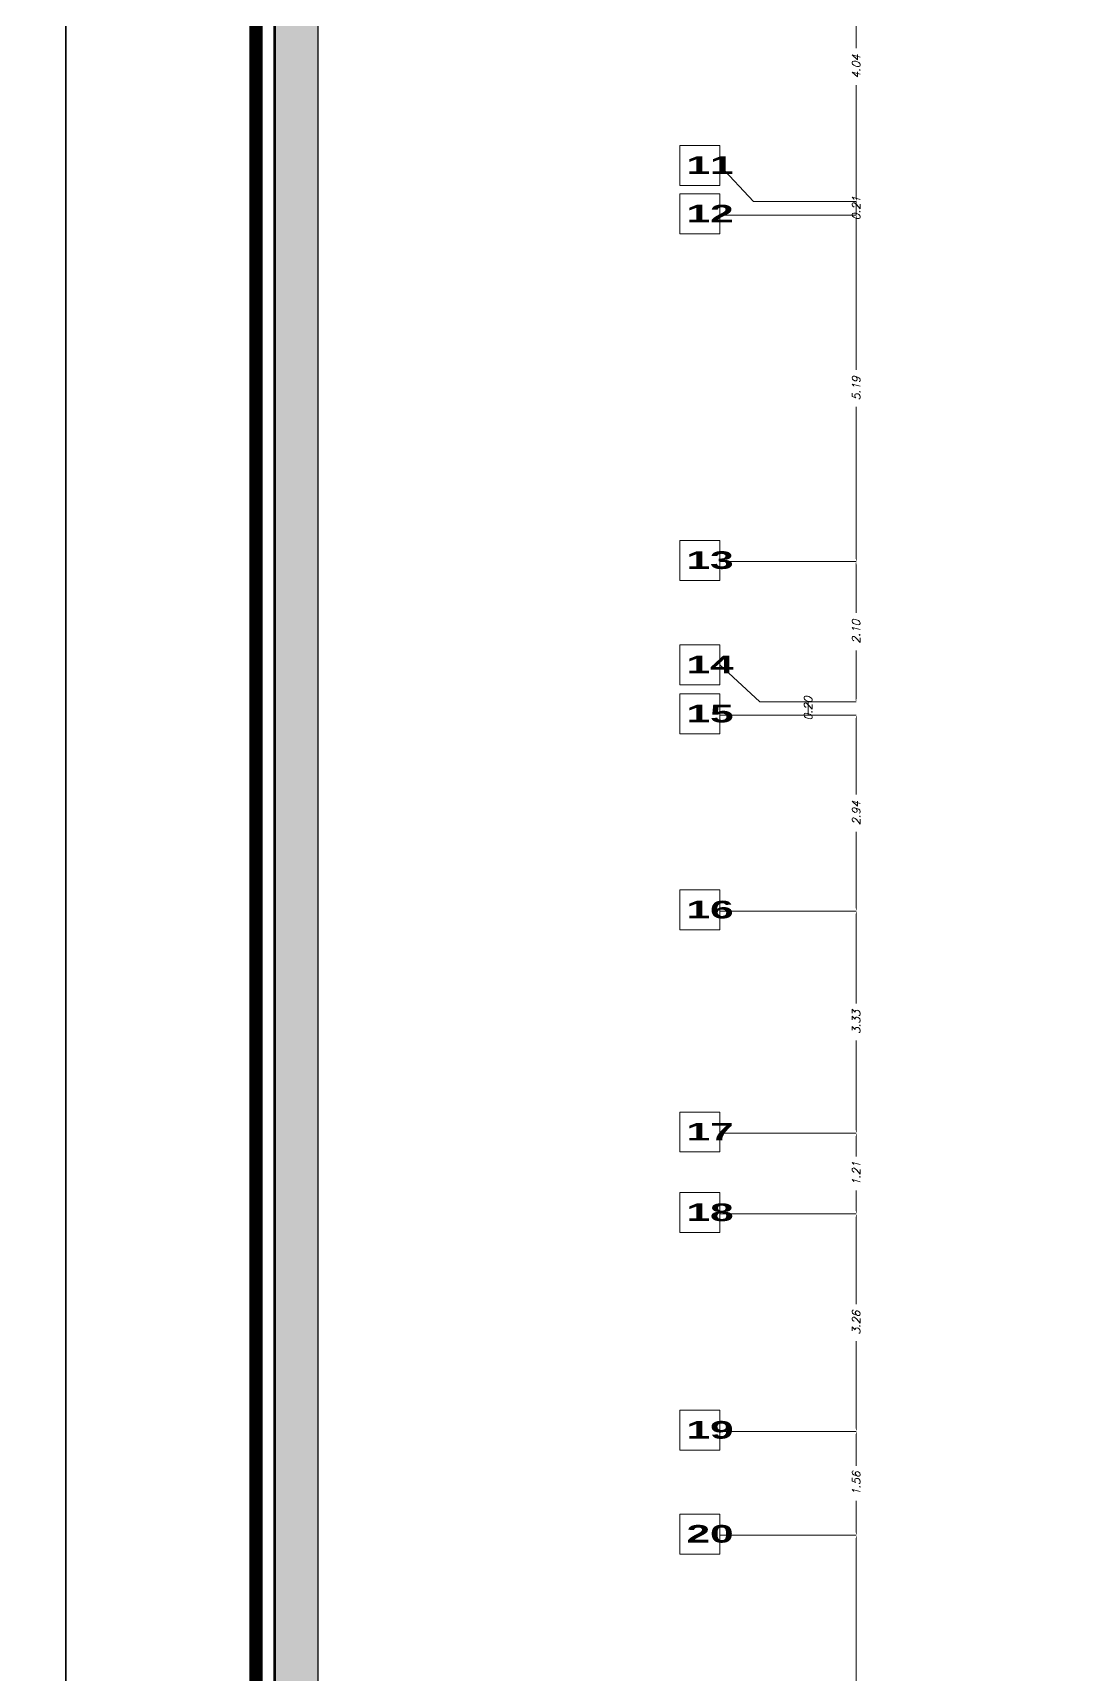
# Model space of a CAD drawing. Header units: inches. Extents: x 70 to 1974, y -315 to 363.
# Drawn here: x 1033.54 to 1049.19, y 195.44 to 220.05 of the extents above; entities that cross this region are included whole.
import ezdxf

# ---------------------------------------------------------------- set-up
doc = ezdxf.new("R2010")
doc.units = ezdxf.units.IN
doc.header["$MEASUREMENT"] = 0
doc.layers.add('3', color=244, linetype='Continuous', lineweight=20)
doc.layers.add('7', color=7, linetype='Continuous')
doc.layers.add('AX', color=7, linetype='Continuous', lineweight=18, true_color=0xb7ad8f)
doc.styles.add('KH1', font='', dxfattribs={"width": 1.5})
doc.styles.add('STYLE3', font='italict.shx')
doc.styles.get('KH1').set_extended_font_data('Arial Black')
doc.dimstyles.new('mo', dxfattribs={"dimscale": 0.08, "dimtxt": 1.5, "dimasz": 0.6, "dimexe": 1, "dimexo": 1, "dimgap": 1, "dimtad": 0, "dimzin": 1, "dimdsep": 46, "dimtxsty": 'STYLE3', "dimcen": 2.5, "dimse1": 1, "dimse2": 1, "dimclrd": 1, "dimclre": 2, "dimclrt": 1, "dimadec": 0, "dimazin": 0, "dimtm": 1e-09, "dimtfac": 1, "dimtix": 1, "dimtmove": 0, "dimatfit": 1, "dimfxl": 0, "dimtolj": 1, "dimtzin": 0, "dimarcsym": 0})

# ---------------------------------------------------------------- blocks, each defined once
blk = doc.blocks.new('k1')
at = {"true_color": 0x636466}
h = blk.add_hatch(color=251, dxfattribs=at)
h.dxf.hatch_style = 1
h.paths.add_polyline_path([(-480.494, -162.334), (-480.494, -163.026), (-480.494, -198.947), (-480.18, -198.947), (-480.18, -162.334)])
blk.add_line((-480.178, -162.634), (-480.178, -198.949))
for points in [[(-452.366, -202.667), (-482.066, -202.667), (-482.066, -160.662), (-452.366, -160.662)], [(-482.066, -160.662), (-452.366, -160.662), (-452.366, -202.667), (-482.066, -202.667)]]:
    blk.add_lwpolyline(points, close=True)
blk.add_lwpolyline([(-480.178, -162.634), (-480.178, -198.949), (-480.495, -198.949), (-480.495, -162.319), (-480.178, -162.319)])
at = {"layer": '3', "const_width": 0.1}
for points in [[(-480.641, -192.137), (-480.641, -162.319)], [(-480.641, -198.946), (-480.641, -162.319)]]:
    blk.add_lwpolyline(points, dxfattribs=at)
at = {"layer": '7', "lineweight": 30}
blk.add_line((-480.506, -198.946), (-480.503, -162.319), dxfattribs=at)
blk = doc.blocks.new('*D103')
at = {"layer": 'AX', "color": 1, "lineweight": -2, "transparency": 16777216}
for p, q in [((764.912, 46.841), (764.912, 45.145)), ((764.912, 42.894), (764.912, 44.59))]:
    blk.add_line(p, q, dxfattribs=at)
at = {"layer": 'AX', "color": 1, "transparency": 16777216}
for points in [[(764.904, 46.841), (764.92, 46.841), (764.912, 46.889)], [(764.904, 42.894), (764.92, 42.894), (764.912, 42.846)]]:
    blk.add_solid(points, dxfattribs=at)
at = {"layer": 'Defpoints', "color": 0, "transparency": 16777216}
for p in [(764.912, 46.889), (764.912, 42.846), (764.912, 42.846)]:
    blk.add_point(p, dxfattribs=at)
at = {"layer": 'AX', "color": 1, "transparency": 16777216, "insert": (764.912, 44.867), "char_height": 0.12, "attachment_point": 5, "rotation": 90, "style": 'STYLE3'}
blk.add_mtext('\\A1;4.04', dxfattribs=at)
blk = doc.blocks.new('*D104')
at = {"layer": 'AX', "color": 1, "lineweight": -2, "transparency": 16777216}
blk.add_line((764.912, 42.846), (764.912, 42.64), dxfattribs=at)
at = {"layer": 'Defpoints', "color": 0, "transparency": 16777216}
for p in [(764.912, 42.846), (764.912, 42.64), (764.912, 42.64)]:
    blk.add_point(p, dxfattribs=at)
at = {"layer": 'AX', "color": 1, "transparency": 16777216, "insert": (764.912, 42.743), "char_height": 0.12, "attachment_point": 5, "rotation": 90, "style": 'STYLE3'}
blk.add_mtext('\\A1;0.21', dxfattribs=at)
blk = doc.blocks.new('*D105')
at = {"layer": 'AX', "color": 1, "lineweight": -2, "transparency": 16777216}
for p, q in [((764.912, 42.592), (764.912, 40.32)), ((764.912, 37.494), (764.912, 39.766))]:
    blk.add_line(p, q, dxfattribs=at)
at = {"layer": 'AX', "color": 1, "transparency": 16777216}
for points in [[(764.904, 42.592), (764.92, 42.592), (764.912, 42.64)], [(764.904, 37.494), (764.92, 37.494), (764.912, 37.446)]]:
    blk.add_solid(points, dxfattribs=at)
at = {"layer": 'Defpoints', "color": 0, "transparency": 16777216}
for p in [(764.912, 42.64), (764.852, 37.446), (764.912, 37.446)]:
    blk.add_point(p, dxfattribs=at)
at = {"layer": 'AX', "color": 1, "transparency": 16777216, "insert": (764.912, 40.043), "char_height": 0.12, "attachment_point": 5, "rotation": 90, "style": 'STYLE3'}
blk.add_mtext('\\A1;5.19', dxfattribs=at)
blk = doc.blocks.new('*D106')
at = {"layer": 'AX', "color": 1, "lineweight": -2, "transparency": 16777216}
for p, q in [((764.912, 35.095), (764.912, 33.955)), ((764.912, 32.254), (764.912, 33.395))]:
    blk.add_line(p, q, dxfattribs=at)
at = {"layer": 'AX', "color": 1, "transparency": 16777216}
for points in [[(764.904, 35.095), (764.92, 35.095), (764.912, 35.143)], [(764.904, 32.254), (764.92, 32.254), (764.912, 32.206)]]:
    blk.add_solid(points, dxfattribs=at)
at = {"layer": 'Defpoints', "color": 0, "transparency": 16777216}
for p in [(764.912, 35.143), (764.912, 32.206), (764.912, 32.206)]:
    blk.add_point(p, dxfattribs=at)
at = {"layer": 'AX', "color": 1, "transparency": 16777216, "insert": (764.912, 33.675), "char_height": 0.12, "attachment_point": 5, "rotation": 90, "style": 'STYLE3'}
blk.add_mtext('\\A1;2.94', dxfattribs=at)
blk = doc.blocks.new('*D107')
at = {"layer": 'AX', "color": 1, "lineweight": -2, "transparency": 16777216}
for p, q in [((764.912, 32.158), (764.912, 30.818)), ((764.912, 28.924), (764.912, 30.264))]:
    blk.add_line(p, q, dxfattribs=at)
at = {"layer": 'AX', "color": 1, "transparency": 16777216}
for points in [[(764.904, 32.158), (764.92, 32.158), (764.912, 32.206)], [(764.904, 28.924), (764.92, 28.924), (764.912, 28.876)]]:
    blk.add_solid(points, dxfattribs=at)
at = {"layer": 'Defpoints', "color": 0, "transparency": 16777216}
for p in [(764.912, 32.206), (764.912, 28.876), (764.912, 28.876)]:
    blk.add_point(p, dxfattribs=at)
at = {"layer": 'AX', "color": 1, "transparency": 16777216, "insert": (764.912, 30.541), "char_height": 0.12, "attachment_point": 5, "rotation": 90, "style": 'STYLE3'}
blk.add_mtext('\\A1;3.33', dxfattribs=at)
blk = doc.blocks.new('*D108')
at = {"layer": 'AX', "color": 1, "lineweight": -2, "transparency": 16777216}
for p, q in [((764.912, 28.828), (764.912, 28.525)), ((764.912, 27.714), (764.912, 28.017))]:
    blk.add_line(p, q, dxfattribs=at)
at = {"layer": 'AX', "color": 1, "transparency": 16777216}
for points in [[(764.904, 28.828), (764.92, 28.828), (764.912, 28.876)], [(764.904, 27.714), (764.92, 27.714), (764.912, 27.666)]]:
    blk.add_solid(points, dxfattribs=at)
at = {"layer": 'Defpoints', "color": 0, "transparency": 16777216}
for p in [(764.912, 28.876), (764.912, 27.666), (764.912, 27.666)]:
    blk.add_point(p, dxfattribs=at)
at = {"layer": 'AX', "color": 1, "transparency": 16777216, "insert": (764.912, 28.271), "char_height": 0.12, "attachment_point": 5, "rotation": 90, "style": 'STYLE3'}
blk.add_mtext('\\A1;1.21', dxfattribs=at)
blk = doc.blocks.new('*D109')
at = {"layer": 'AX', "color": 1, "lineweight": -2, "transparency": 16777216}
for p, q in [((764.912, 27.618), (764.912, 26.312)), ((764.912, 24.452), (764.912, 25.758))]:
    blk.add_line(p, q, dxfattribs=at)
at = {"layer": 'AX', "color": 1, "transparency": 16777216}
for points in [[(764.904, 27.618), (764.92, 27.618), (764.912, 27.666)], [(764.904, 24.452), (764.92, 24.452), (764.912, 24.404)]]:
    blk.add_solid(points, dxfattribs=at)
at = {"layer": 'Defpoints', "color": 0, "transparency": 16777216}
for p in [(764.912, 27.666), (764.912, 24.404), (764.912, 24.404)]:
    blk.add_point(p, dxfattribs=at)
at = {"layer": 'AX', "color": 1, "transparency": 16777216, "insert": (764.912, 26.035), "char_height": 0.12, "attachment_point": 5, "rotation": 90, "style": 'STYLE3'}
blk.add_mtext('\\A1;3.26', dxfattribs=at)
blk = doc.blocks.new('*D110')
at = {"layer": 'AX', "color": 1, "lineweight": -2, "transparency": 16777216}
for p, q in [((764.912, 24.356), (764.912, 23.888)), ((764.912, 22.894), (764.912, 23.362))]:
    blk.add_line(p, q, dxfattribs=at)
at = {"layer": 'AX', "color": 1, "transparency": 16777216}
for points in [[(764.904, 24.356), (764.92, 24.356), (764.912, 24.404)], [(764.904, 22.894), (764.92, 22.894), (764.912, 22.846)]]:
    blk.add_solid(points, dxfattribs=at)
at = {"layer": 'Defpoints', "color": 0, "transparency": 16777216}
for p in [(764.912, 24.404), (764.912, 22.846), (764.912, 22.846)]:
    blk.add_point(p, dxfattribs=at)
at = {"layer": 'AX', "color": 1, "transparency": 16777216, "insert": (764.912, 23.625), "char_height": 0.12, "attachment_point": 5, "rotation": 90, "style": 'STYLE3'}
blk.add_mtext('\\A1;1.56', dxfattribs=at)
blk = doc.blocks.new('*D111')
at = {"layer": 'AX', "color": 1, "lineweight": -2, "transparency": 16777216}
for p, q in [((764.912, 22.798), (764.912, 20.573)), ((764.912, 17.794), (764.912, 20.019))]:
    blk.add_line(p, q, dxfattribs=at)
at = {"layer": 'AX', "color": 1, "transparency": 16777216}
for points in [[(764.904, 22.798), (764.92, 22.798), (764.912, 22.846)], [(764.904, 17.794), (764.92, 17.794), (764.912, 17.746)]]:
    blk.add_solid(points, dxfattribs=at)
at = {"layer": 'Defpoints', "color": 0, "transparency": 16777216}
for p in [(764.912, 22.846), (764.912, 17.746), (764.912, 17.746)]:
    blk.add_point(p, dxfattribs=at)
at = {"layer": 'AX', "color": 1, "transparency": 16777216, "insert": (764.912, 20.296), "char_height": 0.12, "attachment_point": 5, "rotation": 90, "style": 'STYLE3'}
blk.add_mtext('\\A1;5.10', dxfattribs=at)
blk = doc.blocks.new('*D116')
at = {"layer": 'AX', "color": 1, "lineweight": -2, "transparency": 16777216}
for p, q in [((764.908, 37.398), (764.908, 36.675)), ((764.908, 35.391), (764.908, 36.115))]:
    blk.add_line(p, q, dxfattribs=at)
at = {"layer": 'AX', "color": 1, "transparency": 16777216}
for points in [[(764.9, 37.398), (764.916, 37.398), (764.908, 37.446)], [(764.9, 35.391), (764.916, 35.391), (764.908, 35.343)]]:
    blk.add_solid(points, dxfattribs=at)
at = {"layer": 'Defpoints', "color": 0, "transparency": 16777216}
for p in [(764.331, 37.446), (764.331, 35.343), (764.908, 35.343)]:
    blk.add_point(p, dxfattribs=at)
at = {"layer": 'AX', "color": 1, "transparency": 16777216, "insert": (764.908, 36.395), "char_height": 0.12, "attachment_point": 5, "rotation": 90, "style": 'STYLE3'}
blk.add_mtext('\\A1;2.10', dxfattribs=at)
blk = doc.blocks.new('*D117')
at = {"layer": 'AX', "color": 1, "lineweight": -2, "transparency": 16777216}
blk.add_line((764.19, 35.343), (764.19, 35.143), dxfattribs=at)
at = {"layer": 'Defpoints', "color": 0, "transparency": 16777216}
for p in [(764.19, 35.343), (764.19, 35.143), (764.19, 35.143)]:
    blk.add_point(p, dxfattribs=at)
at = {"layer": 'AX', "color": 1, "transparency": 16777216, "insert": (764.19, 35.243), "char_height": 0.12, "attachment_point": 5, "rotation": 90, "style": 'STYLE3'}
blk.add_mtext('\\A1;0.20', dxfattribs=at)
blk = doc.blocks.new('5')
at = {"layer": 'AX', "color": 23, "linetype": 'ByBlock', "true_color": 0xbf8b78}
for p, q in [((762.866, 43.385), (763.372, 42.846)), ((763.372, 42.846), (764.912, 42.846)), ((762.866, 42.64), (764.912, 42.64)), ((762.866, 37.446), (764.912, 37.446)), ((763.467, 35.343), (764.912, 35.343)), ((762.866, 35.143), (764.912, 35.143)), ((762.866, 32.206), (764.912, 32.206)), ((762.866, 28.876), (764.912, 28.876)), ((762.866, 27.666), (764.912, 27.666)), ((762.866, 24.404), (764.912, 24.404)), ((762.866, 22.846), (764.912, 22.846))]:
    blk.add_line(p, q, dxfattribs=at)
at = {"layer": 'AX'}
blk.add_line((762.866, 35.897), (763.467, 35.343), dxfattribs=at)
at = {"layer": 'AX', "color": 23, "linetype": 'ByBlock', "true_color": 0xbf8b78}
for points in [[(762.866, 43.085), (762.866, 43.685), (762.266, 43.685), (762.266, 43.085)], [(762.866, 42.358), (762.866, 42.958), (762.266, 42.958), (762.266, 42.358)], [(762.866, 37.164), (762.866, 37.763), (762.266, 37.763), (762.266, 37.164)], [(762.866, 35.598), (762.866, 36.197), (762.266, 36.197), (762.266, 35.598)], [(762.866, 34.861), (762.866, 35.461), (762.266, 35.461), (762.266, 34.861)], [(762.866, 31.924), (762.866, 32.523), (762.266, 32.523), (762.266, 31.924)], [(762.866, 28.594), (762.866, 29.193), (762.266, 29.193), (762.266, 28.594)], [(762.866, 27.384), (762.866, 27.984), (762.266, 27.984), (762.266, 27.384)], [(762.866, 24.122), (762.866, 24.722), (762.266, 24.722), (762.266, 24.122)], [(762.866, 22.564), (762.866, 23.163), (762.266, 23.163), (762.266, 22.564)]]:
    blk.add_lwpolyline(points, close=True, dxfattribs=at)
at = {"layer": 'AX', "color": 23, "linetype": 'ByBlock', "true_color": 0xbf8b78, "style": 'KH1', "width": 1.5}
for s, p in [('11', (762.368, 43.258)), ('12', (762.368, 42.531)), ('13', (762.368, 37.336)), ('14', (762.368, 35.77)), ('15', (762.368, 35.034)), ('16', (762.368, 32.096)), ('17', (762.368, 28.766)), ('18', (762.368, 27.557)), ('19', (762.368, 24.295)), ('20', (762.368, 22.736))]:
    blk.add_text(s, height=0.2644, dxfattribs=at).set_placement(p)
at = {"layer": 'AX'}
for base, p1, p2, picture, middle in [((764.912, 42.846), (764.912, 46.889), (764.912, 42.846), '*D103', (764.912, 44.867)), ((764.912, 42.64), (764.912, 42.846), (764.912, 42.64), '*D104', (764.912, 42.743)), ((764.912, 37.446), (764.912, 42.64), (764.852, 37.446), '*D105', (764.912, 40.043)), ((764.912, 32.206), (764.912, 35.143), (764.912, 32.206), '*D106', (764.912, 33.675)), ((764.912, 28.876), (764.912, 32.206), (764.912, 28.876), '*D107', (764.912, 30.541)), ((764.912, 27.666), (764.912, 28.876), (764.912, 27.666), '*D108', (764.912, 28.271)), ((764.912, 24.404), (764.912, 27.666), (764.912, 24.404), '*D109', (764.912, 26.035)), ((764.912, 22.846), (764.912, 24.404), (764.912, 22.846), '*D110', (764.912, 23.625)), ((764.912, 17.746), (764.912, 22.846), (764.912, 17.746), '*D111', (764.912, 20.296))]:
    dim = blk.add_linear_dim(base=base, p1=p1, p2=p2, angle=90, dimstyle='mo', override={"dimtmove": 1, "dimfxl": 150, "dimfxlon": 1, "dimarcsym": 1}, dxfattribs=at)
    dim.commit()
    dim.dimension.update_dxf_attribs({"geometry": picture, "text_midpoint": middle})
for p1, p2, distance, picture, middle in [((764.331, 37.446), (764.331, 35.343), 0.577, '*D116', (764.908, 36.395)), ((764.19, 35.343), (764.19, 35.143), 0, '*D117', (764.19, 35.243))]:
    dim = blk.add_aligned_dim(p1=p1, p2=p2, distance=distance, dimstyle='mo', override={"dimfxl": 150, "dimfxlon": 1, "dimarcsym": 1}, dxfattribs=at)
    dim.commit()
    dim.dimension.update_dxf_attribs({"geometry": picture, "text_midpoint": middle})

msp = doc.modelspace()

# ---------------------------------------------------------------- block references
at = {"xscale": 2, "yscale": 2, "zscale": 2}
for p in [(1938.76483, 581.56474), (1998.16483, 581.56474)]:
    msp.add_blockref('k1', p, dxfattribs=at)
at = {"layer": 'AX'}
msp.add_blockref('5', (280.9659, 174.67575), dxfattribs=at)

doc.saveas('drawing.dxf')
